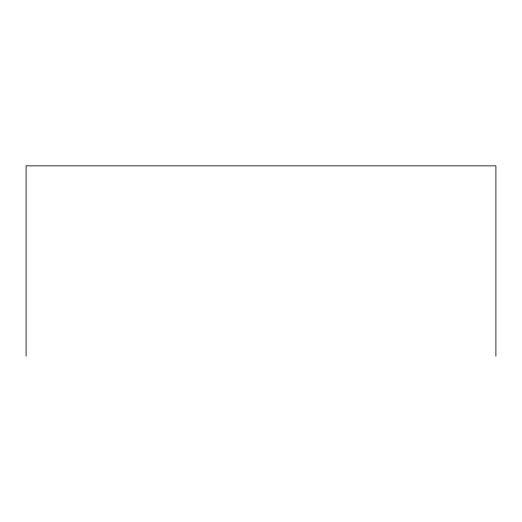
<?xml version="1.0" encoding="UTF-8"?>
<svg xmlns="http://www.w3.org/2000/svg" width="522" height="522" viewBox="0 0 522 522"><rect width="100%" height="100%" fill="white"/><g stroke="black" fill="none" stroke-linecap="round" stroke-linejoin="round"><path stroke-width="0.78" d="M495.9 356.154L495.9 165.846L26.1 165.846L26.1 356.154"/></g></svg>
